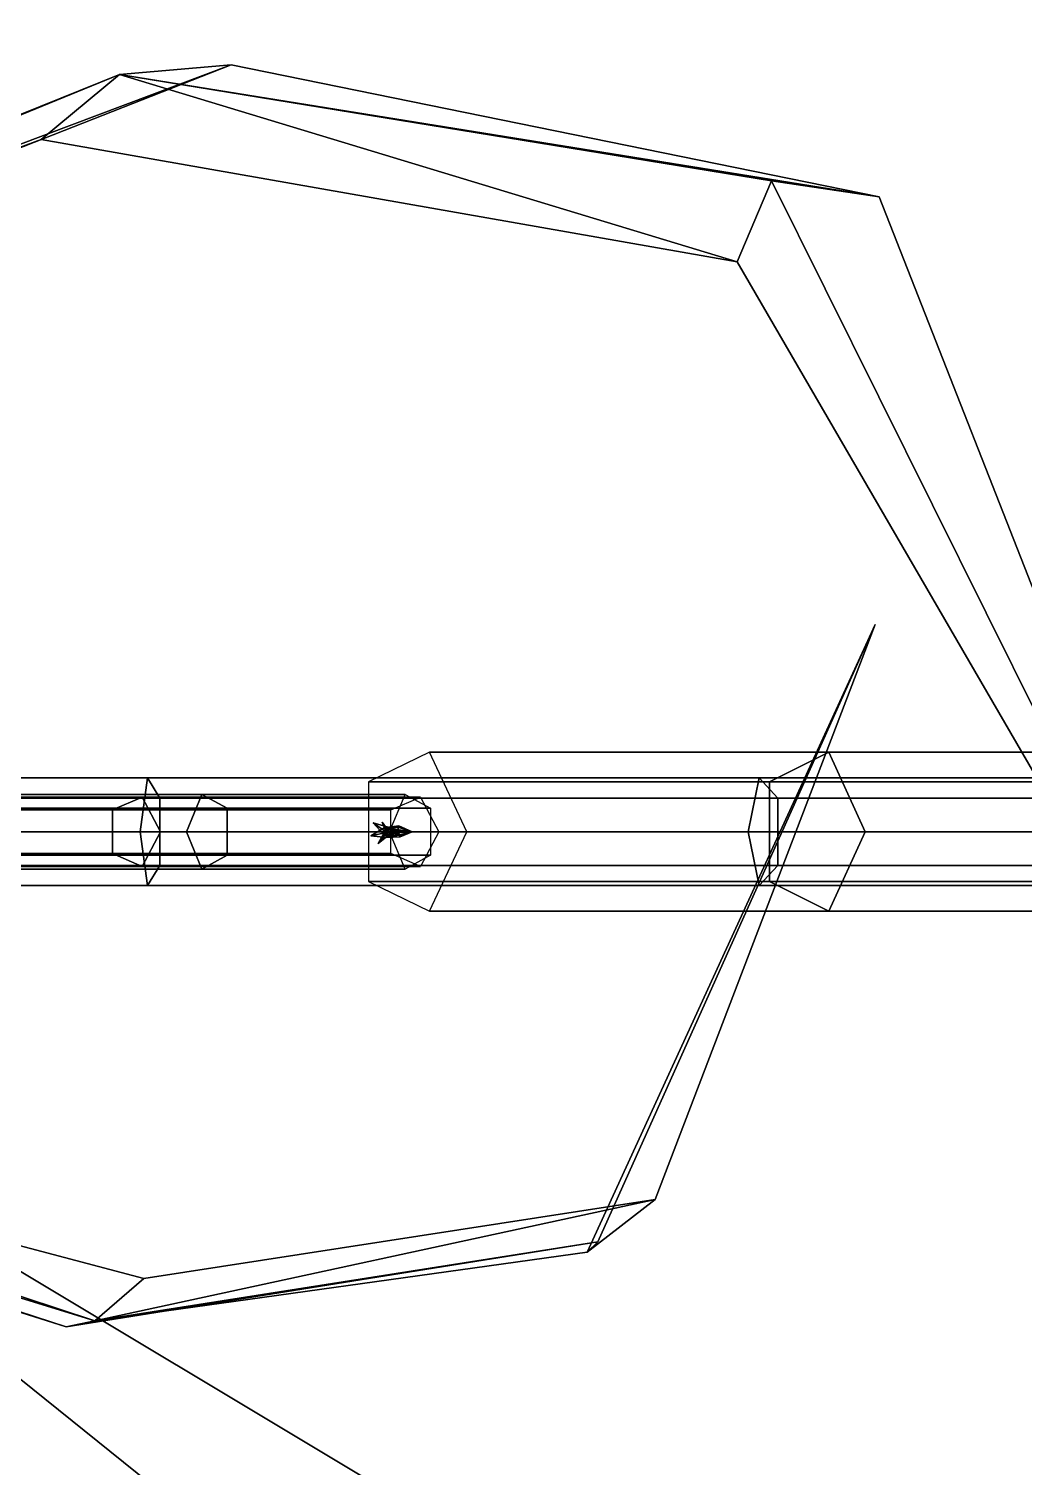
# Model space of a CAD drawing. Header units: metres. Extents: x -236 to 197, y -84 to 78.
# Drawn here: x -190.17 to -174.59, y -9.95 to 12.57 of the extents above; entities that cross this region are included whole.
import ezdxf

# ---------------------------------------------------------------- set-up
doc = ezdxf.new("R2010")
doc.units = ezdxf.units.M

msp = doc.modelspace()

# ---------------------------------------------------------------- linework, layer by layer
at = {"layer": 'Lacypla_Intrnd', "color": 3}
for points in [[(-177.655, 1.244, 448.454), (-183.903, 1.244, 453.844), (-184.859, 0.78, 452.737), (-178.583, 0.78, 447.323)], [(-177.084, 0, 449.149), (-183.316, 0, 454.525), (-183.903, 1.244, 453.844), (-177.655, 1.244, 448.454)], [(-171.275, 1.244, 443.219), (-177.655, 1.244, 448.454), (-178.583, 0.78, 447.323), (-172.175, 0.78, 442.066)], [(-170.722, 0, 443.927), (-177.084, 0, 449.149), (-177.655, 1.244, 448.454), (-171.275, 1.244, 443.219)], [(-178.583, 0.78, 447.323), (-184.859, 0.78, 452.737), (-184.859, -0.78, 452.737), (-178.583, -0.78, 447.323)], [(-172.175, 0.78, 442.066), (-178.583, 0.78, 447.323), (-178.583, -0.78, 447.323), (-172.175, -0.78, 442.066)], [(-187.463, 0.585, 455.615), (-190.832, 0.585, 457.522), (-191.041, 0, 457.154), (-187.707, 0, 455.269)], [(-187.067, 0.367, 456.178), (-190.493, 0.367, 458.122), (-190.832, 0.585, 457.522), (-187.463, 0.585, 455.615)], [(-184.283, 0.585, 453.375), (-187.463, 0.585, 455.615), (-187.707, 0, 455.269), (-184.527, 0, 453.029)], [(-183.886, 0.367, 453.938), (-187.067, 0.367, 456.178), (-187.463, 0.585, 455.615), (-184.283, 0.585, 453.375)], [(-187.067, -0.367, 456.178), (-190.493, -0.367, 458.122), (-190.493, 0.367, 458.122), (-187.067, 0.367, 456.178)], [(-183.886, -0.367, 453.938), (-187.067, -0.367, 456.178), (-187.067, 0.367, 456.178), (-183.886, 0.367, 453.938)], [(-187.707, 0, 455.269), (-191.041, 0, 457.154), (-190.832, -0.586, 457.522), (-187.463, -0.586, 455.615)], [(-184.527, 0, 453.029), (-187.707, 0, 455.269), (-187.463, -0.586, 455.615), (-184.283, -0.586, 453.375)], [(-177.655, -1.244, 448.454), (-183.903, -1.244, 453.844), (-183.316, 0, 454.525), (-177.084, 0, 449.149)], [(-171.275, -1.244, 443.219), (-177.655, -1.244, 448.454), (-177.084, 0, 449.149), (-170.722, 0, 443.927)], [(-187.463, -0.586, 455.615), (-190.832, -0.586, 457.522), (-190.493, -0.367, 458.122), (-187.067, -0.367, 456.178)], [(-184.283, -0.586, 453.375), (-187.463, -0.586, 455.615), (-187.067, -0.367, 456.178), (-183.886, -0.367, 453.938)], [(-178.583, -0.78, 447.323), (-184.859, -0.78, 452.737), (-183.903, -1.244, 453.844), (-177.655, -1.244, 448.454)], [(-172.175, -0.78, 442.066), (-178.583, -0.78, 447.323), (-177.655, -1.244, 448.454), (-171.275, -1.244, 443.219)]]:
    msp.add_3dface(points, dxfattribs=at)
at = {"layer": 'Lacypla_Leaf', "color": 3}
for points in [[(-180.271, 21.786, 318.596), (-158.769, -7.297, 349.827), (-178.383, 18.93, 316.136)], [(-180.271, 21.786, 318.596), (-178.383, 18.93, 316.136), (-158.769, -7.297, 349.827)], [(-158.769, -7.297, 349.827), (-180.271, 21.786, 318.596), (-158.745, -7.166, 352.759)], [(-158.769, -7.297, 349.827), (-158.745, -7.166, 352.759), (-180.271, 21.786, 318.596)], [(-158.769, -7.297, 349.827), (-178.383, 18.93, 316.136), (-156.745, -9.448, 349.171)], [(-158.769, -7.297, 349.827), (-156.745, -9.448, 349.171), (-178.383, 18.93, 316.136)], [(-156.745, -9.448, 349.171), (-175.254, 17.756, 313.225), (-178.383, 18.93, 316.136)], [(-156.745, -9.448, 349.171), (-178.383, 18.93, 316.136), (-175.254, 17.756, 313.225)], [(-187.007, 12.005, 427.042), (-204.108, 5.565, 442.802), (-188.756, 11.854, 425.84)], [(-187.007, 12.005, 427.042), (-188.756, 11.854, 425.84), (-204.108, 5.565, 442.802)], [(-204.108, 5.565, 442.802), (-187.007, 12.005, 427.042), (-203.992, 5.327, 444.26)], [(-204.108, 5.565, 442.802), (-203.992, 5.327, 444.26), (-187.007, 12.005, 427.042)], [(-188.756, 11.854, 425.84), (-176.863, 9.94, 416.481), (-187.007, 12.005, 427.042)], [(-188.756, 11.854, 425.84), (-187.007, 12.005, 427.042), (-176.863, 9.94, 416.481)], [(-204.108, 5.565, 442.802), (-188.756, 11.854, 425.84), (-205.52, 5.091, 442.461)], [(-204.108, 5.565, 442.802), (-205.52, 5.091, 442.461), (-188.756, 11.854, 425.84)], [(-205.52, 5.091, 442.461), (-189.98, 10.836, 424.266), (-188.756, 11.854, 425.84)], [(-205.52, 5.091, 442.461), (-188.756, 11.854, 425.84), (-189.98, 10.836, 424.266)], [(-189.98, 10.836, 424.266), (-179.087, 8.918, 414.422), (-188.756, 11.854, 425.84)], [(-189.98, 10.836, 424.266), (-188.756, 11.854, 425.84), (-179.087, 8.918, 414.422)], [(-188.756, 11.854, 425.84), (-179.087, 8.918, 414.422), (-178.551, 10.189, 416.28)], [(-188.756, 11.854, 425.84), (-178.551, 10.189, 416.28), (-179.087, 8.918, 414.422)], [(-178.551, 10.189, 416.28), (-176.863, 9.94, 416.481), (-188.756, 11.854, 425.84)], [(-178.551, 10.189, 416.28), (-188.756, 11.854, 425.84), (-176.863, 9.94, 416.481)], [(-179.087, 8.918, 414.422), (-170.993, -5.024, 411.13), (-178.551, 10.189, 416.28)], [(-179.087, 8.918, 414.422), (-178.551, 10.189, 416.28), (-170.993, -5.024, 411.13)], [(-170.993, -5.024, 411.13), (-176.863, 9.94, 416.481), (-178.551, 10.189, 416.28)], [(-170.993, -5.024, 411.13), (-178.551, 10.189, 416.28), (-176.863, 9.94, 416.481)], [(-180.37, -5.757, 472.982), (-176.929, 3.243, 468.512), (-181.434, -6.578, 472.329)], [(-180.37, -5.757, 472.982), (-181.434, -6.578, 472.329), (-176.929, 3.243, 468.512)], [(-176.929, 3.243, 468.512), (-181.269, -6.417, 471.244), (-181.434, -6.578, 472.329)], [(-176.929, 3.243, 468.512), (-181.434, -6.578, 472.329), (-181.269, -6.417, 471.244)], [(-183.367, -14.154, 315.397), (-198.517, -1.96, 292.299), (-200.503, -4.131, 295.812)], [(-183.367, -14.154, 315.397), (-200.503, -4.131, 295.812), (-198.517, -1.96, 292.299)], [(-180.273, -12.9, 312.48), (-198.517, -1.96, 292.299), (-183.367, -14.154, 315.397)], [(-180.273, -12.9, 312.48), (-183.367, -14.154, 315.397), (-198.517, -1.96, 292.299)], [(-200.503, -4.131, 295.812), (-203.544, -2.631, 296.092), (-183.367, -14.154, 315.397)], [(-200.503, -4.131, 295.812), (-183.367, -14.154, 315.397), (-203.544, -2.631, 296.092)], [(-183.367, -14.154, 315.397), (-203.544, -2.631, 296.092), (-186.877, -13.429, 317.616)], [(-183.367, -14.154, 315.397), (-186.877, -13.429, 317.616), (-203.544, -2.631, 296.092)], [(-202.336, -3.592, 483.663), (-189.139, -7.653, 477.032), (-202.367, -3.287, 484.6)], [(-202.336, -3.592, 483.663), (-202.367, -3.287, 484.6), (-189.139, -7.653, 477.032)], [(-202.367, -3.287, 484.6), (-188.371, -6.995, 478.064), (-189.139, -7.653, 477.032)], [(-202.367, -3.287, 484.6), (-189.139, -7.653, 477.032), (-188.371, -6.995, 478.064)], [(-202.336, -3.592, 483.663), (-189.586, -7.75, 475.736), (-203.223, -3.439, 483.339)], [(-202.336, -3.592, 483.663), (-203.223, -3.439, 483.339), (-189.586, -7.75, 475.736)], [(-189.586, -7.75, 475.736), (-202.336, -3.592, 483.663), (-189.139, -7.653, 477.032)], [(-189.586, -7.75, 475.736), (-189.139, -7.653, 477.032), (-202.336, -3.592, 483.663)], [(-188.371, -6.995, 478.064), (-180.37, -5.757, 472.982), (-189.139, -7.653, 477.032)], [(-188.371, -6.995, 478.064), (-189.139, -7.653, 477.032), (-180.37, -5.757, 472.982)], [(-189.139, -7.653, 477.032), (-180.37, -5.757, 472.982), (-181.434, -6.578, 472.329)], [(-189.139, -7.653, 477.032), (-181.434, -6.578, 472.329), (-180.37, -5.757, 472.982)], [(-189.139, -7.653, 477.032), (-181.269, -6.417, 471.244), (-189.586, -7.75, 475.736)], [(-189.139, -7.653, 477.032), (-189.586, -7.75, 475.736), (-181.269, -6.417, 471.244)], [(-181.434, -6.578, 472.329), (-181.269, -6.417, 471.244), (-189.139, -7.653, 477.032)], [(-181.434, -6.578, 472.329), (-189.139, -7.653, 477.032), (-181.269, -6.417, 471.244)]]:
    msp.add_3dface(points, dxfattribs=at)
at = {"layer": 'Lacypla_Mrstm', "color": 3}
for points in [[(-184.82, -0.064, 453.868), (-184.611, 0.061, 453.841), (-184.577, -0.013, 453.88)], [(-184.82, -0.064, 453.868), (-184.577, -0.013, 453.88), (-184.611, 0.061, 453.841)], [(-184.632, -0.026, 453.817), (-184.783, 0.142, 453.911), (-184.584, -0.002, 453.872)], [(-184.632, -0.026, 453.817), (-184.584, -0.002, 453.872), (-184.783, 0.142, 453.911)], [(-184.783, 0.142, 453.911), (-184.549, 0.07, 453.913), (-184.584, -0.002, 453.872)], [(-184.783, 0.142, 453.911), (-184.584, -0.002, 453.872), (-184.549, 0.07, 453.913)], [(-184.609, 0.073, 453.843), (-184.644, 0.152, 454.072), (-184.579, 0.011, 453.877)], [(-184.609, 0.073, 453.843), (-184.579, 0.011, 453.877), (-184.644, 0.152, 454.072)], [(-184.644, 0.152, 454.072), (-184.524, -0.017, 453.942), (-184.579, 0.011, 453.877)], [(-184.644, 0.152, 454.072), (-184.579, 0.011, 453.877), (-184.524, -0.017, 453.942)], [(-184.624, -0.032, 453.825), (-184.439, 0.024, 453.675), (-184.391, 0.011, 453.731)], [(-184.624, -0.032, 453.825), (-184.391, 0.011, 453.731), (-184.439, 0.024, 453.675)], [(-184.624, -0.032, 453.825), (-184.391, 0.011, 453.731), (-184.568, -0.006, 453.89)], [(-184.624, -0.032, 453.825), (-184.568, -0.006, 453.89), (-184.391, 0.011, 453.731)], [(-184.611, 0.061, 453.841), (-184.394, 0.072, 453.728), (-184.387, -0.002, 453.736)], [(-184.611, 0.061, 453.841), (-184.387, -0.002, 453.736), (-184.394, 0.072, 453.728)], [(-184.611, 0.061, 453.841), (-184.387, -0.002, 453.736), (-184.577, -0.013, 453.88)], [(-184.611, 0.061, 453.841), (-184.577, -0.013, 453.88), (-184.387, -0.002, 453.736)], [(-184.445, 0.04, 453.659), (-184.609, 0.073, 453.843), (-184.402, -0.006, 453.718)], [(-184.445, 0.04, 453.659), (-184.402, -0.006, 453.718), (-184.609, 0.073, 453.843)], [(-184.402, -0.006, 453.718), (-184.609, 0.073, 453.843), (-184.579, 0.011, 453.877)], [(-184.402, -0.006, 453.718), (-184.579, 0.011, 453.877), (-184.609, 0.073, 453.843)], [(-184.54, 0.072, 453.922), (-184.594, -0.046, 454.13), (-184.57, 0.009, 453.889)], [(-184.54, 0.072, 453.922), (-184.57, 0.009, 453.889), (-184.594, -0.046, 454.13)], [(-184.594, -0.046, 454.13), (-184.57, -0.081, 453.889), (-184.57, 0.009, 453.889)], [(-184.594, -0.046, 454.13), (-184.57, 0.009, 453.889), (-184.57, -0.081, 453.889)], [(-184.549, 0.07, 453.913), (-184.394, -0.013, 453.728), (-184.584, -0.002, 453.872)], [(-184.549, 0.07, 453.913), (-184.584, -0.002, 453.872), (-184.394, -0.013, 453.728)], [(-184.524, -0.017, 453.942), (-184.402, -0.006, 453.718), (-184.579, 0.011, 453.877)], [(-184.524, -0.017, 453.942), (-184.579, 0.011, 453.877), (-184.402, -0.006, 453.718)], [(-184.401, 0.009, 453.719), (-184.54, 0.072, 453.922), (-184.57, 0.009, 453.889)], [(-184.401, 0.009, 453.719), (-184.57, 0.009, 453.889), (-184.54, 0.072, 453.922)], [(-184.57, -0.081, 453.889), (-184.401, 0.009, 453.719), (-184.57, 0.009, 453.889)], [(-184.57, -0.081, 453.889), (-184.57, 0.009, 453.889), (-184.401, 0.009, 453.719)], [(-184.57, -0.081, 453.889), (-184.423, -0.058, 453.694), (-184.401, 0.009, 453.719)], [(-184.57, -0.081, 453.889), (-184.401, 0.009, 453.719), (-184.423, -0.058, 453.694)], [(-184.391, 0.011, 453.731), (-184.52, -0.03, 453.946), (-184.568, -0.006, 453.89)], [(-184.391, 0.011, 453.731), (-184.568, -0.006, 453.89), (-184.52, -0.03, 453.946)], [(-184.549, 0.07, 453.913), (-184.35, 0.021, 453.778), (-184.394, -0.013, 453.728)], [(-184.549, 0.07, 453.913), (-184.394, -0.013, 453.728), (-184.35, 0.021, 453.778)], [(-184.383, 0.092, 453.732), (-184.54, 0.072, 453.922), (-184.401, 0.009, 453.719)], [(-184.383, 0.092, 453.732), (-184.401, 0.009, 453.719), (-184.54, 0.072, 453.922)], [(-184.331, 0.015, 453.791), (-184.52, -0.03, 453.946), (-184.391, 0.011, 453.731)], [(-184.331, 0.015, 453.791), (-184.391, 0.011, 453.731), (-184.52, -0.03, 453.946)], [(-184.172, 0, 453.533), (-184.445, 0.04, 453.659), (-184.402, -0.006, 453.718)], [(-184.172, 0, 453.533), (-184.402, -0.006, 453.718), (-184.445, 0.04, 453.659)], [(-184.391, 0.011, 453.731), (-184.439, 0.024, 453.675), (-184.172, 0, 453.533)], [(-184.391, 0.011, 453.731), (-184.172, 0, 453.533), (-184.439, 0.024, 453.675)], [(-184.401, 0.009, 453.719), (-184.423, -0.058, 453.694), (-184.172, 0, 453.533)], [(-184.401, 0.009, 453.719), (-184.172, 0, 453.533), (-184.423, -0.058, 453.694)], [(-184.172, 0, 453.533), (-184.383, 0.092, 453.732), (-184.401, 0.009, 453.719)], [(-184.172, 0, 453.533), (-184.401, 0.009, 453.719), (-184.383, 0.092, 453.732)], [(-184.387, -0.002, 453.736), (-184.394, 0.072, 453.728), (-184.172, 0, 453.533)], [(-184.387, -0.002, 453.736), (-184.172, 0, 453.533), (-184.394, 0.072, 453.728)], [(-184.394, -0.013, 453.728), (-184.35, 0.021, 453.778), (-184.172, 0, 453.533)], [(-184.394, -0.013, 453.728), (-184.172, 0, 453.533), (-184.35, 0.021, 453.778)], [(-184.172, 0, 453.533), (-184.331, 0.015, 453.791), (-184.391, 0.011, 453.731)], [(-184.172, 0, 453.533), (-184.391, 0.011, 453.731), (-184.331, 0.015, 453.791)], [(-184.577, -0.09, 453.88), (-184.82, -0.064, 453.868), (-184.577, -0.013, 453.88)], [(-184.577, -0.09, 453.88), (-184.577, -0.013, 453.88), (-184.82, -0.064, 453.868)], [(-184.52, -0.03, 453.946), (-184.704, -0.182, 454.002), (-184.568, -0.006, 453.89)], [(-184.52, -0.03, 453.946), (-184.568, -0.006, 453.89), (-184.704, -0.182, 454.002)], [(-184.704, -0.182, 454.002), (-184.624, -0.032, 453.825), (-184.568, -0.006, 453.89)], [(-184.704, -0.182, 454.002), (-184.568, -0.006, 453.89), (-184.624, -0.032, 453.825)], [(-184.394, -0.013, 453.728), (-184.632, -0.026, 453.817), (-184.584, -0.002, 453.872)], [(-184.394, -0.013, 453.728), (-184.584, -0.002, 453.872), (-184.632, -0.026, 453.817)], [(-184.433, -0.066, 453.674), (-184.632, -0.026, 453.817), (-184.394, -0.013, 453.728)], [(-184.433, -0.066, 453.674), (-184.394, -0.013, 453.728), (-184.632, -0.026, 453.817)], [(-184.363, -0.082, 453.755), (-184.577, -0.09, 453.88), (-184.387, -0.002, 453.736)], [(-184.363, -0.082, 453.755), (-184.387, -0.002, 453.736), (-184.577, -0.09, 453.88)], [(-184.387, -0.002, 453.736), (-184.577, -0.09, 453.88), (-184.577, -0.013, 453.88)], [(-184.387, -0.002, 453.736), (-184.577, -0.013, 453.88), (-184.577, -0.09, 453.88)], [(-184.524, -0.017, 453.942), (-184.368, -0.059, 453.757), (-184.402, -0.006, 453.718)], [(-184.524, -0.017, 453.942), (-184.402, -0.006, 453.718), (-184.368, -0.059, 453.757)], [(-184.172, 0, 453.533), (-184.433, -0.066, 453.674), (-184.394, -0.013, 453.728)], [(-184.172, 0, 453.533), (-184.394, -0.013, 453.728), (-184.433, -0.066, 453.674)], [(-184.402, -0.006, 453.718), (-184.368, -0.059, 453.757), (-184.172, 0, 453.533)], [(-184.402, -0.006, 453.718), (-184.172, 0, 453.533), (-184.368, -0.059, 453.757)], [(-184.172, 0, 453.533), (-184.363, -0.082, 453.755), (-184.387, -0.002, 453.736)], [(-184.172, 0, 453.533), (-184.387, -0.002, 453.736), (-184.363, -0.082, 453.755)]]:
    msp.add_3dface(points, dxfattribs=at)
at = {"layer": 'Lacypla_Petiole', "color": 3}
for points in [[(-188.313, 0.842, 440.968), (-198.025, 0.842, 441.923), (-198.085, 0, 441.318), (-188.432, 0, 440.371)], [(-188.12, 0.528, 441.939), (-197.928, 0.528, 442.908), (-198.025, 0.842, 441.923), (-188.313, 0.842, 440.968)], [(-178.741, 0.842, 439.065), (-188.313, 0.842, 440.968), (-188.432, 0, 440.371), (-178.917, 0, 438.483)], [(-178.453, 0.528, 440.013), (-188.12, 0.528, 441.939), (-188.313, 0.842, 440.968), (-178.741, 0.842, 439.065)], [(-169.401, 0.842, 436.233), (-178.741, 0.842, 439.065), (-178.917, 0, 438.483), (-169.634, 0, 435.671)], [(-169.023, 0.528, 437.148), (-178.453, 0.528, 440.013), (-178.741, 0.842, 439.065), (-169.401, 0.842, 436.233)], [(-188.12, -0.528, 441.939), (-197.928, -0.528, 442.908), (-197.928, 0.528, 442.908), (-188.12, 0.528, 441.939)], [(-188.398, 0.543, 458.233), (-192.273, 0.543, 463.2), (-192.777, 0.341, 462.807), (-188.861, 0.341, 457.792)], [(-188.114, 0, 458.504), (-191.964, 0, 463.442), (-192.273, 0.543, 463.2), (-188.398, 0.543, 458.233)], [(-184.042, 0.543, 453.657), (-188.398, 0.543, 458.233), (-188.861, 0.341, 457.792), (-184.505, 0.341, 453.216)], [(-183.757, 0, 453.928), (-188.114, 0, 458.504), (-188.398, 0.543, 458.233), (-184.042, 0.543, 453.657)], [(-178.453, -0.528, 440.013), (-188.12, -0.528, 441.939), (-188.12, 0.528, 441.939), (-178.453, 0.528, 440.013)], [(-169.023, -0.528, 437.148), (-178.453, -0.528, 440.013), (-178.453, 0.528, 440.013), (-169.023, 0.528, 437.148)], [(-188.861, 0.341, 457.792), (-192.777, 0.341, 462.807), (-192.777, -0.341, 462.807), (-188.861, -0.341, 457.792)], [(-184.505, 0.341, 453.216), (-188.861, 0.341, 457.792), (-188.861, -0.341, 457.792), (-184.505, -0.341, 453.216)], [(-188.432, 0, 440.371), (-198.085, 0, 441.318), (-198.025, -0.842, 441.923), (-188.313, -0.842, 440.968)], [(-188.398, -0.543, 458.233), (-192.273, -0.543, 463.2), (-191.964, 0, 463.442), (-188.114, 0, 458.504)], [(-178.917, 0, 438.483), (-188.432, 0, 440.371), (-188.313, -0.842, 440.968), (-178.741, -0.842, 439.065)], [(-184.042, -0.543, 453.657), (-188.398, -0.543, 458.233), (-188.114, 0, 458.504), (-183.757, 0, 453.928)], [(-169.634, 0, 435.671), (-178.917, 0, 438.483), (-178.741, -0.842, 439.065), (-169.401, -0.842, 436.233)], [(-188.861, -0.341, 457.792), (-192.777, -0.341, 462.807), (-192.273, -0.543, 463.2), (-188.398, -0.543, 458.233)], [(-184.505, -0.341, 453.216), (-188.861, -0.341, 457.792), (-188.398, -0.543, 458.233), (-184.042, -0.543, 453.657)], [(-188.313, -0.842, 440.968), (-198.025, -0.842, 441.923), (-197.928, -0.528, 442.908), (-188.12, -0.528, 441.939)], [(-178.741, -0.842, 439.065), (-188.313, -0.842, 440.968), (-188.12, -0.528, 441.939), (-178.453, -0.528, 440.013)], [(-169.401, -0.842, 436.233), (-178.741, -0.842, 439.065), (-178.453, -0.528, 440.013), (-169.023, -0.528, 437.148)]]:
    msp.add_3dface(points, dxfattribs=at)

doc.saveas('drawing.dxf')
